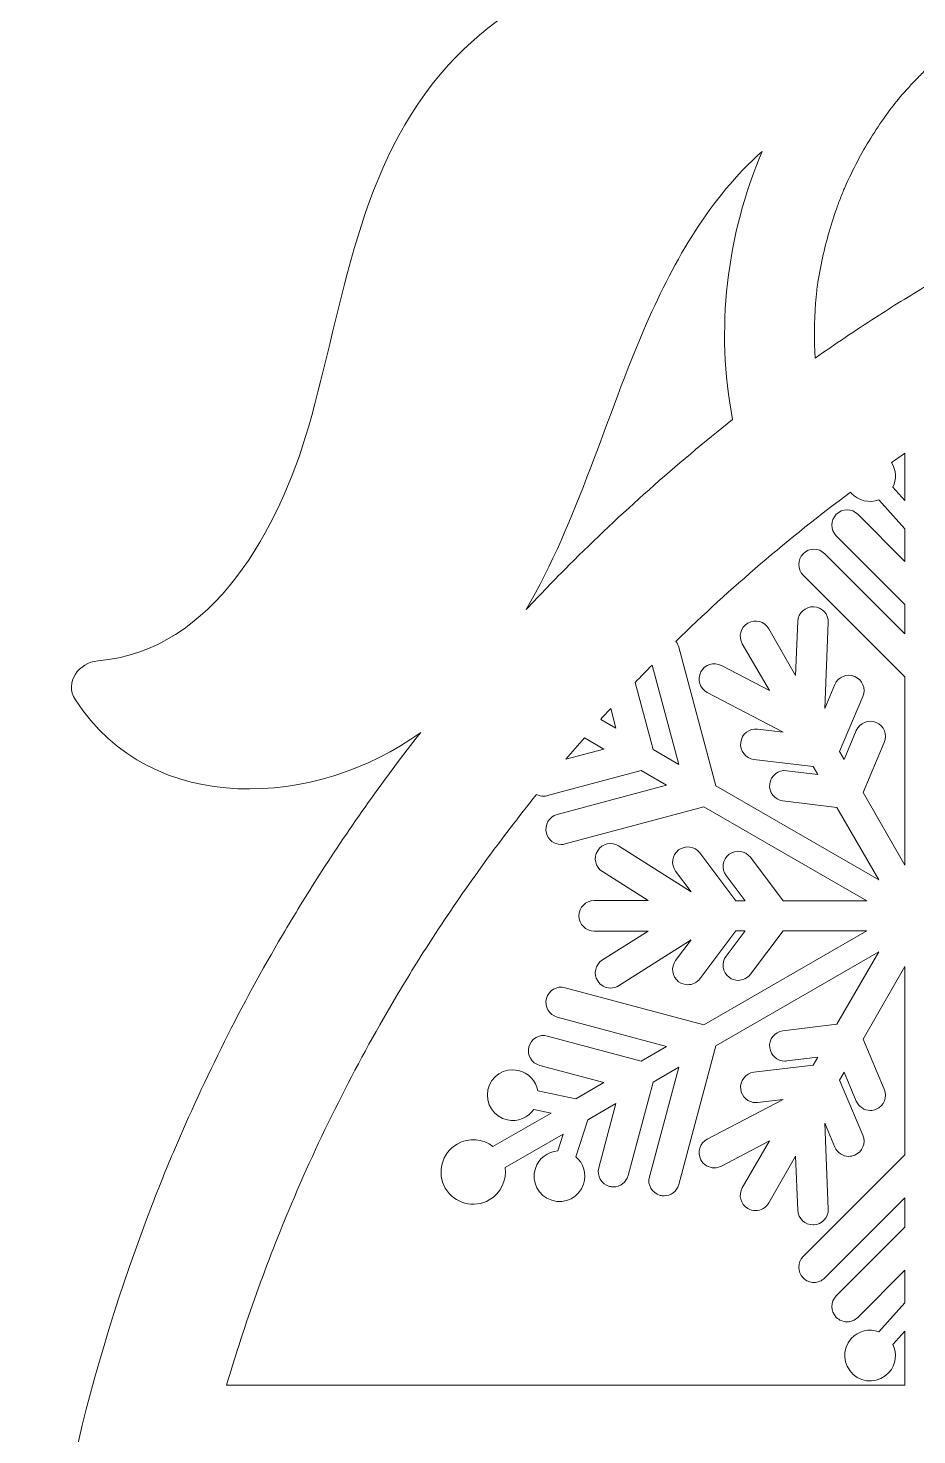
# Model space of a CAD drawing. Extents: x 26 to 174, y -640 to -439.
# Drawn here: x 26.2 to 61.7, y -548.7 to -492.5 of the extents above; entities that cross this region are included whole.
import ezdxf

# ---------------------------------------------------------------- set-up
doc = ezdxf.new("R2010")
doc.units = 0
doc.header["$MEASUREMENT"] = 0
doc.layers.add('Layer 1', color=7, linetype='Continuous', lineweight=0)

msp = doc.modelspace()

# ---------------------------------------------------------------- linework, layer by layer
at = {"layer": 'Layer 1'}
for points, knots in [([(173.587, -560.112), (173.015, -553.022), (171.434, -546.115), (168.862, -539.491), (168.595, -538.8), (168.317, -538.113), (168.027, -537.43), (166.759, -534.431), (165.303, -531.535), (163.666, -528.752), (163.191, -527.944), (162.701, -527.147), (162.196, -526.358), (160.938, -524.395), (159.586, -522.493), (158.143, -520.654), (162.274, -523.66), (168.881, -524.081), (171.941, -519.353), (172.403, -518.643), (171.782, -517.857), (171.051, -517.795), (166.41, -517.423), (163.769, -512.423), (162.631, -508.458), (161.196, -503.492), (160.672, -497.969), (157.038, -493.989), (155.459, -492.259), (153.521, -491.059), (151.411, -490.231), (154.107, -489.879), (156.742, -489.217), (159.21, -487.99), (163.81, -485.707), (167.651, -481.349), (167.851, -476.032), (168.079, -470.15), (164.113, -465.101), (159.541, -461.874), (154.597, -458.378), (148.749, -456.53), (143.597, -453.406), (141.122, -451.902), (139.032, -450.075), (137.101, -447.93), (136.868, -447.669), (136.634, -447.406), (136.399, -447.144), (136.166, -446.481), (135.87, -445.842), (135.517, -445.245), (134.317, -443.216), (132.474, -441.769), (130.307, -440.891), (126.136, -439.202), (121.289, -440.104), (117.363, -442.013), (113.423, -443.928), (110.041, -447.198), (108.033, -451.095), (107.04, -453.022), (106.36, -455.096), (105.999, -457.223), (105.834, -457.146), (105.668, -457.073), (105.498, -457.004), (103.752, -456.29), (101.845, -456.103), (100, -456.375), (98.155, -456.103), (96.248, -456.29), (94.502, -457.004), (94.332, -457.073), (94.166, -457.146), (94.001, -457.223), (93.64, -455.096), (92.96, -453.022), (91.967, -451.095), (89.959, -447.198), (86.577, -443.928), (82.637, -442.013), (78.711, -440.104), (73.864, -439.202), (69.693, -440.891), (67.526, -441.769), (65.683, -443.216), (64.483, -445.245), (64.13, -445.842), (63.834, -446.481), (63.601, -447.144), (63.366, -447.406), (63.132, -447.669), (62.899, -447.93), (60.968, -450.075), (58.878, -451.902), (56.403, -453.406), (51.251, -456.53), (45.403, -458.378), (40.459, -461.874), (35.887, -465.101), (31.921, -470.15), (32.149, -476.032), (32.349, -481.349), (36.19, -485.707), (40.79, -487.99), (43.258, -489.217), (45.893, -489.879), (48.589, -490.231), (46.479, -491.059), (44.541, -492.259), (42.962, -493.989), (39.328, -497.969), (38.804, -503.492), (37.369, -508.458), (36.231, -512.423), (33.59, -517.423), (28.949, -517.795), (28.218, -517.857), (27.597, -518.643), (28.059, -519.353), (31.119, -524.081), (37.726, -523.66), (41.857, -520.654), (40.414, -522.493), (39.062, -524.395), (37.804, -526.358), (37.299, -527.147), (36.809, -527.944), (36.334, -528.752), (34.697, -531.535), (33.241, -534.431), (31.973, -537.43), (31.683, -538.113), (31.405, -538.8), (31.138, -539.491), (28.566, -546.115), (26.985, -553.022), (26.413, -560.112), (26.251, -562.117), (26.17, -564.137), (26.17, -566.17), (26.17, -575.386), (27.84, -584.352), (31.138, -592.849), (31.405, -593.538), (31.683, -594.225), (31.973, -594.908), (35.69, -603.7), (41.014, -611.595), (47.793, -618.375), (54.573, -625.154), (62.468, -630.478), (71.26, -634.197), (80.365, -638.047), (90.034, -640), (100, -640), (109.966, -640), (119.635, -638.047), (128.74, -634.197), (137.532, -630.478), (145.427, -625.154), (152.207, -618.375), (158.986, -611.595), (164.31, -603.7), (168.027, -594.908), (168.317, -594.225), (168.595, -593.538), (168.862, -592.849), (172.16, -584.352), (173.83, -575.386), (173.83, -566.17), (173.83, -564.137), (173.749, -562.117), (173.587, -560.112)], [0, 0, 0, 0, 1, 1, 1, 2, 2, 2, 3, 3, 3, 4, 4, 4, 5, 5, 5, 6, 6, 6, 7, 7, 7, 8, 8, 8, 9, 9, 9, 10, 10, 10, 11, 11, 11, 12, 12, 12, 13, 13, 13, 14, 14, 14, 15, 15, 15, 16, 16, 16, 17, 17, 17, 18, 18, 18, 19, 19, 19, 20, 20, 20, 21, 21, 21, 22, 22, 22, 23, 23, 23, 24, 24, 24, 25, 25, 25, 26, 26, 26, 27, 27, 27, 28, 28, 28, 29, 29, 29, 30, 30, 30, 31, 31, 31, 32, 32, 32, 33, 33, 33, 34, 34, 34, 35, 35, 35, 36, 36, 36, 37, 37, 37, 38, 38, 38, 39, 39, 39, 40, 40, 40, 41, 41, 41, 42, 42, 42, 43, 43, 43, 44, 44, 44, 45, 45, 45, 46, 46, 46, 47, 47, 47, 48, 48, 48, 49, 49, 49, 50, 50, 50, 51, 51, 51, 52, 52, 52, 53, 53, 53, 54, 54, 54, 55, 55, 55, 56, 56, 56, 57, 57, 57, 58, 58, 58, 58]), ([(62.083, -502.801), (61.393, -503.214), (60.71, -503.638), (60.035, -504.074), (59.219, -504.599), (58.414, -505.142), (57.62, -505.7), (57.575, -504.972), (57.582, -504.241), (57.638, -503.514), (57.651, -503.342), (57.669, -503.171), (57.686, -502.999), (57.69, -502.949), (57.694, -502.911), (57.696, -502.882), (57.7, -502.858), (57.705, -502.83), (57.71, -502.795), (57.768, -502.426), (57.835, -502.058), (57.915, -501.692), (58.071, -500.989), (58.271, -500.297), (58.514, -499.619), (58.573, -499.457), (58.637, -499.296), (58.697, -499.134), (58.734, -499.044), (58.754, -498.994), (58.759, -498.979), (58.778, -498.936), (58.797, -498.893), (58.816, -498.85), (58.969, -498.508), (59.134, -498.172), (59.309, -497.841), (59.646, -497.206), (60.024, -496.593), (60.441, -496.007), (60.717, -495.619), (61.117, -495.126), (61.64, -494.582), (61.764, -494.453), (61.89, -494.326), (62.018, -494.202), (62.627, -494.05), (63.242, -493.924), (63.857, -493.824), (64.364, -493.741), (64.872, -493.676), (65.379, -493.626), (63.23, -496.138), (61.976, -499.4), (62.083, -502.801)], [0, 0, 0, 0, 1, 1, 1, 2, 2, 2, 3, 3, 3, 4, 4, 4, 5, 5, 5, 6, 6, 6, 7, 7, 7, 8, 8, 8, 9, 9, 9, 10, 10, 10, 11, 11, 11, 12, 12, 12, 13, 13, 13, 14, 14, 14, 15, 15, 15, 16, 16, 16, 17, 17, 17, 18, 18, 18, 18]), ([(50.886, -504.313), (52.002, -501.771), (53.408, -499.296), (55.504, -497.441), (54.075, -500.791), (53.63, -504.569), (54.322, -508.156), (52.046, -509.953), (49.867, -511.89), (47.793, -513.963), (47.208, -514.548), (46.636, -515.142), (46.072, -515.743), (48.134, -512.195), (49.257, -508.043), (50.886, -504.313)], [0, 0, 0, 0, 1, 1, 1, 2, 2, 2, 3, 3, 3, 4, 4, 4, 5, 5, 5, 5]), ([(60.672, -509.87), (60.849, -509.747), (61.026, -509.623), (61.204, -509.501), (61.204, -509.501), (61.204, -511.383), (61.204, -511.383), (61.204, -511.383), (60.728, -510.855), (60.728, -510.855), (60.879, -510.544), (60.862, -510.17), (60.672, -509.87)], [0, 0, 0, 0, 1, 1, 1, 2, 2, 2, 3, 3, 3, 4, 4, 4, 4]), ([(60.062, -520.255), (59.753, -520.124), (59.397, -520.268), (59.266, -520.577), (59.266, -520.577), (58.774, -521.734), (58.774, -521.734), (58.774, -521.734), (58.592, -521.417), (58.592, -521.417), (58.592, -521.417), (59.526, -519.217), (59.526, -519.217), (59.657, -518.908), (59.513, -518.552), (59.204, -518.421), (58.896, -518.29), (58.539, -518.433), (58.408, -518.742), (58.408, -518.742), (58.004, -519.694), (58.004, -519.694), (58.004, -519.694), (58.145, -516.265), (58.145, -516.265), (58.159, -515.93), (57.898, -515.647), (57.563, -515.633), (57.229, -515.62), (56.945, -515.88), (56.93, -516.215), (56.93, -516.215), (56.842, -518.378), (56.842, -518.378), (56.842, -518.378), (55.765, -516.509), (55.765, -516.509), (55.597, -516.218), (55.226, -516.118), (54.936, -516.285), (54.935, -516.286), (54.934, -516.286), (54.934, -516.287), (54.933, -516.287), (54.932, -516.287), (54.932, -516.288), (54.641, -516.456), (54.542, -516.828), (54.71, -517.118), (54.71, -517.118), (55.791, -518.985), (55.791, -518.985), (55.791, -518.985), (53.873, -517.98), (53.873, -517.98), (53.576, -517.825), (53.209, -517.939), (53.053, -518.237), (52.897, -518.534), (53.012, -518.901), (53.309, -519.057), (53.309, -519.057), (56.349, -520.649), (56.349, -520.649), (56.349, -520.649), (55.323, -520.523), (55.323, -520.523), (54.989, -520.482), (54.687, -520.72), (54.646, -521.052), (54.605, -521.385), (54.842, -521.689), (55.175, -521.73), (55.175, -521.73), (57.547, -522.02), (57.547, -522.02), (57.547, -522.02), (57.731, -522.337), (57.731, -522.337), (57.731, -522.337), (56.483, -522.183), (56.483, -522.183), (56.149, -522.142), (55.847, -522.38), (55.806, -522.712), (55.765, -523.045), (56.002, -523.348), (56.335, -523.389), (56.335, -523.389), (58.493, -523.654), (58.493, -523.654), (58.493, -523.654), (60.169, -526.549), (60.169, -526.549), (60.169, -526.549), (53.655, -522.789), (53.655, -522.789), (53.655, -522.789), (52.169, -517.243), (52.169, -517.243), (52.146, -517.157), (52.105, -517.081), (52.052, -517.017), (54.243, -514.879), (56.575, -512.886), (59.034, -511.053), (59.044, -511.066), (59.053, -511.079), (59.064, -511.09), (59.349, -511.406), (59.787, -511.5), (60.163, -511.364), (60.163, -511.364), (61.204, -512.518), (61.204, -512.518), (61.204, -512.518), (61.204, -513.818), (61.204, -513.818), (61.204, -513.818), (59.325, -511.939), (59.325, -511.939), (59.088, -511.702), (58.703, -511.702), (58.466, -511.939), (58.229, -512.177), (58.229, -512.561), (58.466, -512.798), (58.466, -512.798), (61.204, -515.536), (61.204, -515.536), (61.204, -515.536), (61.204, -516.712), (61.204, -516.712), (61.204, -516.712), (58.003, -513.512), (58.003, -513.512), (57.766, -513.274), (57.381, -513.274), (57.144, -513.512), (56.907, -513.749), (56.907, -514.133), (57.144, -514.371), (57.144, -514.371), (61.204, -518.43), (61.204, -518.43), (61.204, -518.43), (61.204, -525.952), (61.204, -525.952), (61.204, -525.952), (59.534, -523.053), (59.534, -523.053), (59.534, -523.053), (60.384, -521.052), (60.384, -521.052), (60.515, -520.743), (60.371, -520.386), (60.062, -520.255)], [0, 0, 0, 0, 1, 1, 1, 2, 2, 2, 3, 3, 3, 4, 4, 4, 5, 5, 5, 6, 6, 6, 7, 7, 7, 8, 8, 8, 9, 9, 9, 10, 10, 10, 11, 11, 11, 12, 12, 12, 13, 13, 13, 14, 14, 14, 15, 15, 15, 16, 16, 16, 17, 17, 17, 18, 18, 18, 19, 19, 19, 20, 20, 20, 21, 21, 21, 22, 22, 22, 23, 23, 23, 24, 24, 24, 25, 25, 25, 26, 26, 26, 27, 27, 27, 28, 28, 28, 29, 29, 29, 30, 30, 30, 31, 31, 31, 32, 32, 32, 33, 33, 33, 34, 34, 34, 35, 35, 35, 36, 36, 36, 37, 37, 37, 38, 38, 38, 39, 39, 39, 40, 40, 40, 41, 41, 41, 42, 42, 42, 43, 43, 43, 44, 44, 44, 45, 45, 45, 46, 46, 46, 47, 47, 47, 48, 48, 48, 49, 49, 49, 50, 50, 50, 51, 51, 51, 52, 52, 52, 52]), ([(51.104, -517.961), (51.104, -517.961), (52.167, -521.929), (52.167, -521.929), (52.167, -521.929), (51.149, -521.341), (51.149, -521.341), (51.149, -521.341), (50.429, -518.655), (50.429, -518.655), (50.652, -518.422), (50.877, -518.191), (51.104, -517.961)], [0, 0, 0, 0, 1, 1, 1, 2, 2, 2, 3, 3, 3, 4, 4, 4, 4]), ([(49.66, -520.482), (49.66, -520.482), (49.053, -520.131), (49.053, -520.131), (49.184, -519.986), (49.317, -519.842), (49.45, -519.697), (49.45, -519.697), (49.66, -520.482), (49.66, -520.482)], [0, 0, 0, 0, 1, 1, 1, 2, 2, 2, 3, 3, 3, 3]), ([(48.397, -520.867), (48.397, -520.867), (49.178, -521.317), (49.178, -521.317), (49.178, -521.317), (47.656, -521.725), (47.656, -521.725), (47.901, -521.437), (48.148, -521.151), (48.397, -520.867)], [0, 0, 0, 0, 1, 1, 1, 2, 2, 2, 3, 3, 3, 3]), ([(36.693, -539.491), (37.926, -536.576), (39.355, -533.765), (40.963, -531.071), (41.442, -530.265), (41.939, -529.471), (42.452, -528.687), (43.707, -526.767), (45.057, -524.913), (46.492, -523.132), (46.577, -523.175), (46.671, -523.2), (46.769, -523.2), (46.821, -523.2), (46.874, -523.193), (46.927, -523.179), (46.927, -523.179), (50.666, -522.177), (50.666, -522.177), (50.666, -522.177), (51.685, -522.765), (51.685, -522.765), (51.685, -522.765), (47.313, -523.936), (47.313, -523.936), (46.989, -524.023), (46.796, -524.356), (46.883, -524.68), (46.956, -524.952), (47.201, -525.131), (47.47, -525.131), (47.521, -525.131), (47.575, -525.124), (47.627, -525.11), (47.627, -525.11), (53.173, -523.624), (53.173, -523.624), (53.173, -523.624), (59.687, -527.385), (59.687, -527.385), (59.687, -527.385), (56.341, -527.381), (56.341, -527.381), (56.341, -527.381), (55.033, -525.644), (55.033, -525.644), (54.831, -525.376), (54.45, -525.323), (54.182, -525.525), (53.914, -525.727), (53.861, -526.107), (54.063, -526.375), (54.063, -526.375), (54.819, -527.38), (54.819, -527.38), (54.819, -527.38), (54.454, -527.379), (54.454, -527.379), (54.454, -527.379), (53.016, -525.47), (53.016, -525.47), (52.814, -525.202), (52.433, -525.149), (52.165, -525.35), (51.897, -525.552), (51.843, -525.933), (52.045, -526.201), (52.045, -526.201), (52.667, -527.027), (52.667, -527.027), (52.667, -527.027), (49.768, -525.19), (49.768, -525.19), (49.485, -525.01), (49.109, -525.095), (48.93, -525.379), (48.75, -525.662), (48.835, -526.037), (49.118, -526.217), (49.118, -526.217), (50.947, -527.375), (50.947, -527.375), (50.947, -527.375), (48.79, -527.373), (48.79, -527.373), (48.789, -527.373), (48.789, -527.373), (48.789, -527.373), (48.453, -527.373), (48.182, -527.644), (48.181, -527.98), (48.181, -527.981), (48.182, -527.981), (48.182, -527.982), (48.182, -527.983), (48.181, -527.984), (48.181, -527.984), (48.182, -528.32), (48.453, -528.591), (48.789, -528.591), (48.789, -528.591), (48.789, -528.591), (48.79, -528.591), (48.79, -528.591), (50.947, -528.589), (50.947, -528.589), (50.947, -528.589), (49.118, -529.747), (49.118, -529.747), (48.835, -529.927), (48.75, -530.302), (48.93, -530.586), (49.046, -530.768), (49.243, -530.868), (49.444, -530.868), (49.555, -530.868), (49.667, -530.837), (49.768, -530.773), (49.768, -530.773), (52.667, -528.937), (52.667, -528.937), (52.667, -528.937), (52.045, -529.763), (52.045, -529.763), (51.843, -530.031), (51.897, -530.412), (52.165, -530.614), (52.274, -530.696), (52.403, -530.736), (52.53, -530.736), (52.714, -530.736), (52.896, -530.652), (53.016, -530.494), (53.016, -530.494), (54.454, -528.585), (54.454, -528.585), (54.454, -528.585), (54.819, -528.585), (54.819, -528.585), (54.819, -528.585), (54.063, -529.588), (54.063, -529.588), (53.861, -529.857), (53.914, -530.237), (54.182, -530.439), (54.292, -530.522), (54.42, -530.561), (54.547, -530.561), (54.732, -530.561), (54.914, -530.478), (55.033, -530.319), (55.033, -530.319), (56.341, -528.583), (56.341, -528.583), (56.341, -528.583), (59.687, -528.579), (59.687, -528.579), (59.687, -528.579), (53.173, -532.34), (53.173, -532.34), (53.173, -532.34), (47.627, -530.854), (47.627, -530.854), (47.303, -530.767), (46.97, -530.959), (46.883, -531.284), (46.796, -531.608), (46.989, -531.941), (47.313, -532.027), (47.313, -532.027), (51.685, -533.199), (51.685, -533.199), (51.685, -533.199), (50.666, -533.787), (50.666, -533.787), (50.666, -533.787), (46.927, -532.785), (46.927, -532.785), (46.603, -532.698), (46.269, -532.891), (46.182, -533.215), (46.096, -533.539), (46.288, -533.872), (46.612, -533.959), (46.612, -533.959), (49.178, -534.646), (49.178, -534.646), (49.178, -534.646), (48.052, -535.296), (48.052, -535.296), (48.052, -535.296), (46.533, -534.973), (46.533, -534.973), (46.463, -534.578), (46.162, -534.246), (45.747, -534.157), (45.199, -534.041), (44.661, -534.39), (44.544, -534.937), (44.427, -535.485), (44.777, -536.023), (45.324, -536.14), (45.74, -536.228), (46.15, -536.047), (46.374, -535.716), (46.374, -535.716), (47.069, -535.864), (47.069, -535.864), (47.069, -535.864), (44.747, -537.204), (44.747, -537.204), (44.346, -536.891), (43.78, -536.834), (43.313, -537.105), (42.697, -537.459), (42.486, -538.247), (42.842, -538.862), (43.197, -539.477), (43.984, -539.688), (44.599, -539.332), (45.067, -539.063), (45.3, -538.544), (45.23, -538.04), (45.23, -538.04), (47.552, -536.7), (47.552, -536.7), (47.552, -536.7), (47.333, -537.375), (47.333, -537.375), (46.933, -537.404), (46.571, -537.668), (46.44, -538.073), (46.267, -538.605), (46.559, -539.177), (47.092, -539.349), (47.624, -539.522), (48.195, -539.231), (48.368, -538.698), (48.499, -538.294), (48.362, -537.867), (48.055, -537.61), (48.055, -537.61), (48.535, -536.132), (48.535, -536.132), (48.535, -536.132), (49.66, -535.482), (49.66, -535.482), (49.66, -535.482), (48.973, -538.048), (48.973, -538.048), (48.886, -538.372), (49.079, -538.705), (49.403, -538.792), (49.455, -538.806), (49.508, -538.813), (49.56, -538.813), (49.828, -538.813), (50.074, -538.633), (50.146, -538.362), (50.146, -538.362), (51.149, -534.623), (51.149, -534.623), (51.149, -534.623), (52.167, -534.035), (52.167, -534.035), (52.167, -534.035), (50.996, -538.407), (50.996, -538.407), (50.909, -538.731), (51.101, -539.064), (51.425, -539.151), (51.478, -539.165), (51.531, -539.171), (51.583, -539.171), (51.851, -539.171), (52.096, -538.992), (52.169, -538.721), (52.169, -538.721), (53.655, -533.176), (53.655, -533.176), (53.655, -533.176), (60.169, -529.415), (60.169, -529.415), (60.169, -529.415), (58.493, -532.31), (58.493, -532.31), (58.493, -532.31), (56.335, -532.575), (56.335, -532.575), (56.002, -532.616), (55.765, -532.918), (55.806, -533.252), (55.844, -533.559), (56.106, -533.785), (56.408, -533.785), (56.433, -533.785), (56.458, -533.784), (56.483, -533.781), (56.483, -533.781), (57.731, -533.628), (57.731, -533.628), (57.731, -533.628), (57.547, -533.944), (57.547, -533.944), (57.547, -533.944), (55.175, -534.235), (55.175, -534.235), (54.842, -534.276), (54.605, -534.578), (54.646, -534.911), (54.684, -535.219), (54.946, -535.445), (55.249, -535.445), (55.273, -535.445), (55.298, -535.444), (55.323, -535.441), (55.323, -535.441), (56.349, -535.315), (56.349, -535.315), (56.349, -535.315), (53.309, -536.907), (53.309, -536.907), (53.012, -537.063), (52.897, -537.43), (53.053, -537.727), (53.161, -537.934), (53.373, -538.053), (53.592, -538.053), (53.687, -538.053), (53.783, -538.03), (53.873, -537.983), (53.873, -537.983), (55.791, -536.979), (55.791, -536.979), (55.791, -536.979), (54.71, -538.846), (54.71, -538.846), (54.542, -539.137), (54.641, -539.508), (54.932, -539.676), (54.932, -539.677), (54.933, -539.677), (54.934, -539.677), (54.934, -539.678), (54.935, -539.678), (54.936, -539.678), (55.031, -539.733), (55.135, -539.76), (55.238, -539.76), (55.448, -539.76), (55.653, -539.65), (55.765, -539.455), (55.765, -539.455), (56.842, -537.586), (56.842, -537.586), (56.842, -537.586), (56.93, -539.749), (56.93, -539.749), (56.944, -540.076), (57.213, -540.331), (57.537, -540.331), (57.545, -540.331), (57.554, -540.331), (57.563, -540.331), (57.898, -540.317), (58.159, -540.034), (58.145, -539.699), (58.145, -539.699), (58.004, -536.27), (58.004, -536.27), (58.004, -536.27), (58.408, -537.221), (58.408, -537.221), (58.506, -537.453), (58.731, -537.592), (58.967, -537.592), (59.046, -537.592), (59.127, -537.576), (59.204, -537.543), (59.513, -537.412), (59.657, -537.055), (59.526, -536.747), (59.526, -536.747), (58.592, -534.546), (58.592, -534.546), (58.592, -534.546), (58.774, -534.23), (58.774, -534.23), (58.774, -534.23), (59.266, -535.387), (59.266, -535.387), (59.364, -535.619), (59.589, -535.757), (59.825, -535.757), (59.904, -535.757), (59.985, -535.742), (60.062, -535.709), (60.371, -535.578), (60.515, -535.221), (60.384, -534.912), (60.384, -534.912), (59.534, -532.911), (59.534, -532.911), (59.534, -532.911), (61.204, -530.012), (61.204, -530.012), (61.204, -530.012), (61.204, -537.533), (61.204, -537.533), (61.204, -537.533), (57.144, -541.593), (57.144, -541.593), (56.907, -541.83), (56.907, -542.215), (57.144, -542.452), (57.262, -542.571), (57.418, -542.63), (57.573, -542.63), (57.729, -542.63), (57.884, -542.571), (58.003, -542.452), (58.003, -542.452), (61.204, -539.252), (61.204, -539.252), (61.204, -539.252), (61.204, -540.428), (61.204, -540.428), (61.204, -540.428), (58.466, -543.165), (58.466, -543.165), (58.229, -543.403), (58.229, -543.787), (58.466, -544.025), (58.585, -544.143), (58.74, -544.202), (58.896, -544.202), (59.051, -544.202), (59.206, -544.143), (59.325, -544.025), (59.325, -544.025), (61.204, -542.146), (61.204, -542.146), (61.204, -542.146), (61.204, -543.446), (61.204, -543.446), (61.204, -543.446), (60.163, -544.6), (60.163, -544.6), (59.787, -544.463), (59.349, -544.558), (59.064, -544.874), (58.69, -545.289), (58.723, -545.93), (59.139, -546.305), (59.554, -546.68), (60.195, -546.646), (60.57, -546.23), (60.854, -545.915), (60.903, -545.469), (60.728, -545.109), (60.728, -545.109), (61.204, -544.581), (61.204, -544.581), (61.204, -544.581), (61.204, -546.739), (61.204, -546.739), (61.204, -546.739), (41.793, -546.739), (41.793, -546.739), (41.793, -546.739), (34.099, -546.739), (34.099, -546.739), (34.831, -544.262), (35.698, -541.843), (36.693, -539.491)], [0, 0, 0, 0, 1, 1, 1, 2, 2, 2, 3, 3, 3, 4, 4, 4, 5, 5, 5, 6, 6, 6, 7, 7, 7, 8, 8, 8, 9, 9, 9, 10, 10, 10, 11, 11, 11, 12, 12, 12, 13, 13, 13, 14, 14, 14, 15, 15, 15, 16, 16, 16, 17, 17, 17, 18, 18, 18, 19, 19, 19, 20, 20, 20, 21, 21, 21, 22, 22, 22, 23, 23, 23, 24, 24, 24, 25, 25, 25, 26, 26, 26, 27, 27, 27, 28, 28, 28, 29, 29, 29, 30, 30, 30, 31, 31, 31, 32, 32, 32, 33, 33, 33, 34, 34, 34, 35, 35, 35, 36, 36, 36, 37, 37, 37, 38, 38, 38, 39, 39, 39, 40, 40, 40, 41, 41, 41, 42, 42, 42, 43, 43, 43, 44, 44, 44, 45, 45, 45, 46, 46, 46, 47, 47, 47, 48, 48, 48, 49, 49, 49, 50, 50, 50, 51, 51, 51, 52, 52, 52, 53, 53, 53, 54, 54, 54, 55, 55, 55, 56, 56, 56, 57, 57, 57, 58, 58, 58, 59, 59, 59, 60, 60, 60, 61, 61, 61, 62, 62, 62, 63, 63, 63, 64, 64, 64, 65, 65, 65, 66, 66, 66, 67, 67, 67, 68, 68, 68, 69, 69, 69, 70, 70, 70, 71, 71, 71, 72, 72, 72, 73, 73, 73, 74, 74, 74, 75, 75, 75, 76, 76, 76, 77, 77, 77, 78, 78, 78, 79, 79, 79, 80, 80, 80, 81, 81, 81, 82, 82, 82, 83, 83, 83, 84, 84, 84, 85, 85, 85, 86, 86, 86, 87, 87, 87, 88, 88, 88, 89, 89, 89, 90, 90, 90, 91, 91, 91, 92, 92, 92, 93, 93, 93, 94, 94, 94, 95, 95, 95, 96, 96, 96, 97, 97, 97, 98, 98, 98, 99, 99, 99, 100, 100, 100, 101, 101, 101, 102, 102, 102, 103, 103, 103, 104, 104, 104, 105, 105, 105, 106, 106, 106, 107, 107, 107, 108, 108, 108, 109, 109, 109, 110, 110, 110, 111, 111, 111, 112, 112, 112, 113, 113, 113, 114, 114, 114, 115, 115, 115, 116, 116, 116, 117, 117, 117, 118, 118, 118, 119, 119, 119, 120, 120, 120, 121, 121, 121, 122, 122, 122, 123, 123, 123, 124, 124, 124, 125, 125, 125, 126, 126, 126, 127, 127, 127, 128, 128, 128, 129, 129, 129, 130, 130, 130, 131, 131, 131, 132, 132, 132, 133, 133, 133, 134, 134, 134, 135, 135, 135, 136, 136, 136, 137, 137, 137, 138, 138, 138, 139, 139, 139, 140, 140, 140, 141, 141, 141, 142, 142, 142, 143, 143, 143, 144, 144, 144, 145, 145, 145, 146, 146, 146, 147, 147, 147, 148, 148, 148, 149, 149, 149, 150, 150, 150, 151, 151, 151, 152, 152, 152, 153, 153, 153, 154, 154, 154, 155, 155, 155, 156, 156, 156, 157, 157, 157, 158, 158, 158, 158])]:
    msp.add_open_spline(points, degree=3, knots=knots, dxfattribs=at)

doc.saveas('drawing.dxf')
